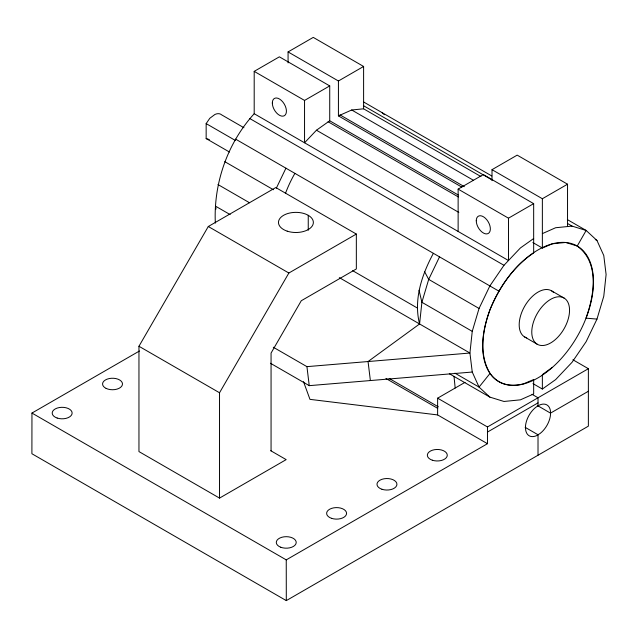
<?xml version="1.0" encoding="UTF-8"?>
<svg xmlns="http://www.w3.org/2000/svg" width="638" height="638" viewBox="0 0 638 638"><rect width="100%" height="100%" fill="white"/><g stroke="black" fill="none" stroke-linecap="round" stroke-linejoin="round"><path stroke-width="0.96" d="M139.451 351.004L31.956 413.065L31.9 453.73L286.303 600.613L588.372 426.152L588.372 368.7L572.9 359.768M215.341 223.133C213.443 183.345 227.407 143.239 254.195 113.716L254.195 71.368L279.372 56.83L329.726 85.907L329.726 120.789L458.283 195.013M370.375 380.551L368.054 361.539L419.573 323.968C413.392 299.661 421.877 274.667 433.385 253.318M419.573 323.968L421.893 302.276L428.696 279.388L439.518 256.859M533.663 238.532L520.393 247.959L503.972 265.296L489.872 285.928L479.05 308.457L472.248 331.345L469.927 353.037L472.248 372.042L479.05 387.083L489.872 397.115L503.972 401.469L520.393 399.843L533.663 393.949L533.663 379.538L523.678 383.781A78.33 45.226 -60 0 1 490.048 373.397C478.34 353.843 482.854 329.758 490.048 309.446C499.434 287.371 513.343 266.301 533.663 252.943L533.663 203.642L483.309 174.573L458.132 189.111L458.132 231.458M532.977 383.621L542.364 389.044L555.634 379.61L572.055 362.28L586.155 341.641L596.977 319.112L603.779 296.223L606.1 274.539L603.779 255.527L596.977 240.494L586.155 230.462L567.381 219.616M276.358 188.122L285.936 168.185M229.457 152.027L206.154 138.574L206.154 123.605L209.806 118.285L214.958 114.433A14.243 8.222 -60 0 1 221.689 114.888L243.947 127.736M532.874 242.56L542.364 248.038L552.349 243.788L565.707 242.464L577.183 246.005A78.33 45.226 -60 0 1 552.404 367.376A78.33 45.226 -60 0 1 484.569 328.211A78.33 45.226 -60 0 1 577.238 246.037L586.155 230.462L572.055 226.107L567.748 223.619M270.735 450.715L286.167 459.623L219.528 498.103L138.956 451.584L138.956 346.259L208.291 226.506L275.776 187.548L356.339 234.066L356.339 268.949L301.272 300.745L271.062 353.069L271.062 450.906M219.528 498.103L219.528 392.769L288.862 273.024L356.339 234.066M490.048 373.397L479.05 387.083L454.91 373.142M329.726 120.789L316.456 130.216L304.549 142.784L304.549 100.437L254.195 71.368M552.349 367.344L542.364 374.634L542.364 389.044M288.073 62.891L288.073 51.925L313.25 37.387L363.604 66.464L363.604 108.811L480.948 176.559M304.549 100.437L329.726 85.907M288.073 51.925L338.427 80.994L363.604 66.464M338.427 80.994L338.427 115.885L351.697 109.991L363.604 108.811M492.01 180.634L492.01 169.668L517.187 155.13L567.541 184.207L567.541 226.554M458.132 189.111L508.486 218.18L533.663 203.642M492.01 169.668L542.364 198.737L567.541 184.207M542.364 233.628L555.634 227.734L572.055 226.107M588.372 368.7L487.472 426.958L487.472 443.697L437.62 414.923L437.62 398.176L465.038 382.345M487.472 432.07L538.017 402.889M31.956 413.065L286.247 559.877L487.472 443.697M588.372 391.261L550.498 413.129L537.26 405.441M273.287 347.224L306.934 366.643L469.927 353.037L339.328 277.634M270.432 363.245L309.247 385.655L472.248 372.042M209.312 139.562L206.154 138.574M596.977 319.112L585.979 318.131C594.257 295.227 599.84 262.569 577.183 246.005M437.62 414.923L309.972 399.364L303.497 381.644M363.445 101.873L491.802 175.984M363.453 105.669L491.89 179.82M595.27 239.505L596.977 240.494M351.697 109.991L473.356 180.227M340.07 114.936L464.32 186.671M338.427 115.885L461.816 187.117M328.084 121.738L458.371 196.959M316.456 130.216L458.826 212.414M254.195 113.716L508.486 260.527L508.486 218.18M551.615 290.864L564.199 298.129A26.7 15.416 -60 0 1 555.283 339.615A26.7 15.416 -60 0 1 532.491 325.691A26.7 15.416 -60 0 1 564.199 298.129M249.681 118.485L503.972 265.296M235.581 139.116L498.844 291.111M206.154 123.605L235.502 140.543M224.759 161.645L273.407 189.733M479.05 308.457L428.696 279.388L424.589 271.652M524.524 336.888L537.116 344.161M217.957 184.534L249.538 202.764M472.248 331.345L421.893 302.276L419.054 290.266M352.654 270.671L417.164 307.915M230.143 214.599L215.636 206.226L215.987 209.073M531.996 394.3L538.017 397.777L538.017 405.912M208.291 226.506L288.862 273.024M449.359 373.724L489.872 397.115M525.122 427.308L538.017 434.757L538.017 455.221M437.62 398.176L487.472 426.958M389.148 378.43L438.33 406.829M385.934 378.47L437.7 408.352M138.956 346.259L219.528 392.769M382.218 112.719L384.387 114.72M306.934 366.643L309.247 385.655M454.009 376.3L455.173 388.016M286.247 559.877L286.303 600.613M542.364 198.737L542.364 248.038M308.25 215.317L308.25 230.262M285.409 193.553A78.33 45.226 -60 0 1 294.908 173.369M526.757 337.869A26.7 15.416 -60 0 1 524.914 305.841A26.7 15.416 -60 0 1 553.505 292.411M538.017 434.757L536.829 435.547A17.8 10.28 -60 0 1 525.648 429.9L525.489 426.136A17.8 10.28 -60 0 1 535.968 407.172L539.254 405.154A17.8 10.28 -60 0 1 550.435 410.8L550.538 414.533A17.8 10.28 -60 0 1 540.059 433.497L538.017 434.757M476.259 220.748A9.969 5.758 60 0 0 486.834 233.907A9.969 5.758 60 0 0 486.834 219.807A9.969 5.758 60 0 0 476.259 220.748M272.322 103.005A9.969 5.758 60 0 0 282.897 116.164A9.969 5.758 60 0 0 282.897 102.064A9.969 5.758 60 0 0 272.322 103.005M287.196 231.155A17.449 10.072 0 0 0 313.362 222.439A17.449 10.072 0 0 0 287.196 213.714A17.449 10.072 0 0 0 287.196 231.155M280.736 547.229A9.969 5.758 0 0 0 296.199 542.794A9.969 5.758 0 0 0 281.805 537.284A9.969 5.758 0 0 0 280.736 547.229M331.616 518.351A9.969 5.758 0 0 0 346.57 513.367A9.969 5.758 0 0 0 331.616 508.374A9.969 5.758 0 0 0 331.616 518.351M381.971 489.274A9.969 5.758 0 0 0 396.924 484.29A9.969 5.758 0 0 0 381.971 479.305A9.969 5.758 0 0 0 381.971 489.274M432.325 460.205A9.969 5.758 0 0 0 447.278 455.221A9.969 5.758 0 0 0 432.325 450.237A9.969 5.758 0 0 0 432.325 460.205M57.181 418.05A9.969 5.758 0 0 0 72.134 413.065A9.969 5.758 0 0 0 57.181 408.081A9.969 5.758 0 0 0 57.181 418.05M106.099 388.39A9.969 5.758 0 0 0 122.337 385.001A9.969 5.758 0 0 0 109.13 378.581A9.969 5.758 0 0 0 106.099 388.39"/></g></svg>
